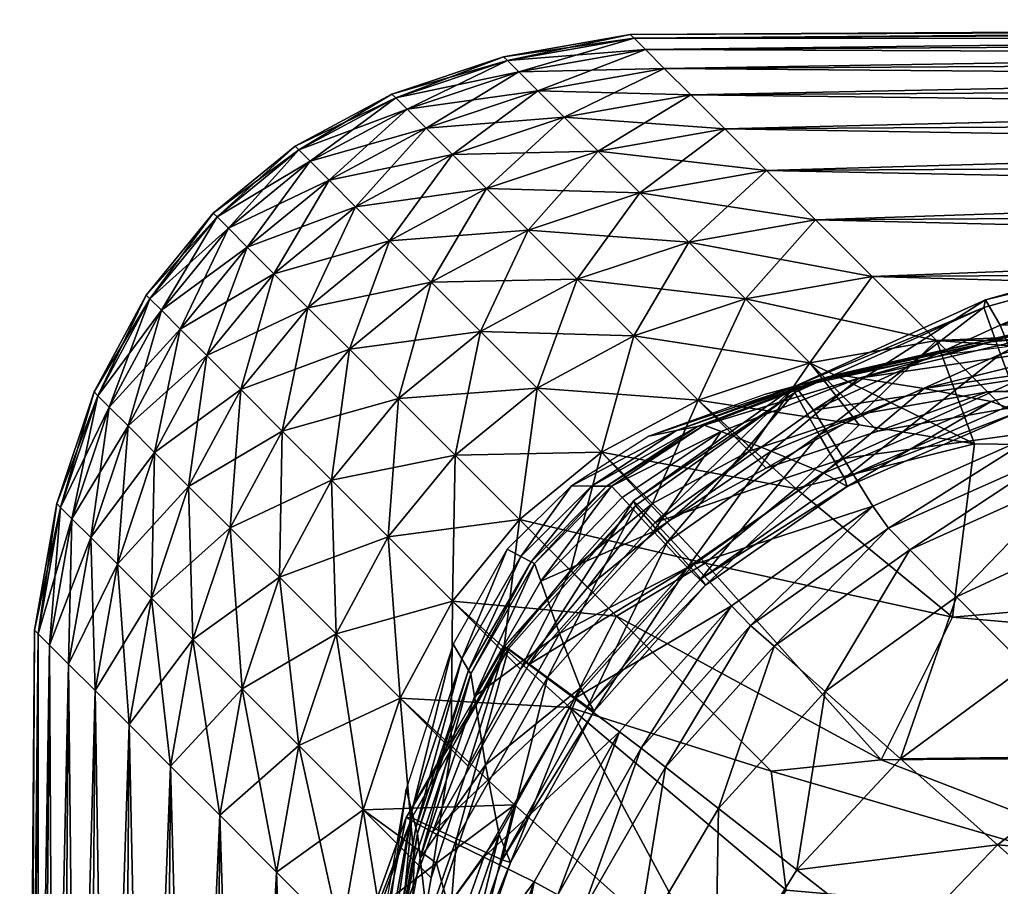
# Model space of a CAD drawing. Header units: centimetres. Extents: x -270 to 270, y -209 to 209.
# Drawn here: x -269.98 to -236.27, y 179.17 to 208.98 of the extents above; entities that cross this region are included whole.
import ezdxf

# ---------------------------------------------------------------- set-up
doc = ezdxf.new("R2010")
doc.units = ezdxf.units.CM
doc.layers.add('fabric', color=7, linetype='Continuous', true_color=0xe158c7)
doc.layers.add('wood', color=7, linetype='Continuous', true_color=0xe158c7)

msp = doc.modelspace()

# ---------------------------------------------------------------- meshes
at = {"layer": 'fabric', "color": 146, "true_color": 0x086e87}
mesh = msp.add_polyface(dxfattribs=at)
corners = [(-235.132, 198.346, 98.36), (-241.91, 196.788, 98.362), (-241.909, 196.788, 123.425), (-235.132, 198.346, 123.423), (-235.132, 198.346, 69.637), (-241.909, 196.788, 69.638), (-235.132, 198.346, 38.372), (-241.91, 196.788, 38.373), (-235.132, 198.346, 5.684), (-241.909, 196.788, 5.685), (-235.132, 198.346, -89.729), (-241.91, 196.788, -89.728), (-241.909, 196.788, -59.485), (-235.132, 198.346, -59.485), (-235.132, 198.346, -116.92), (-241.909, 196.788, -116.92), (-235.132, 198.346, -27.308), (-241.91, 196.788, -27.307), (-235.132, 198.346, -139.942), (-241.91, 196.788, -139.942), (-235.507, 198.237, -161.376), (-242.217, 196.703, -161.376), (-236.63, 197.91, -183.804), (-243.141, 196.449, -183.804), (-229.588, 198.578, -206.73), (-238.128, 197.473, -206.73), (-235.132, 198.346, 143.704), (-241.91, 196.788, 143.706), (-241.163, 196.666, 159.775), (-234.364, 198.259, 159.773), (-236.814, 199.358, 188.237), (-243.355, 196.388, 188.353), (-242.724, 195.568, 190.033), (-236.311, 198.479, 189.936), (-236.876, 199.092, 186.574), (-243.361, 196.168, 186.683), (-229.399, 201.427, 188.126), (-229.494, 201.136, 186.469), (-236.301, 197.481, 186.067), (-242.523, 194.711, 186.138), (-235.563, 196.656, 190.552), (-232.06, 197.999, 172.195), (-238.923, 196.302, 172.199)]
mesh.append_faces([[corners[k] for k in face] for face in [(0, 1, 2), (2, 3, 0), (1, 0, 4), (4, 5, 1), (6, 7, 5), (5, 4, 6), (7, 6, 8), (8, 9, 7), (10, 11, 12), (12, 13, 10), (11, 10, 14), (14, 15, 11), (16, 17, 9), (9, 8, 16), (17, 16, 13), (13, 12, 17), (18, 19, 15), (15, 14, 18), (19, 18, 20), (20, 21, 19), (22, 23, 21), (21, 20, 22), (24, 25, 22), (23, 22, 25), (26, 27, 28), (28, 29, 26), (27, 26, 3), (3, 2, 27), (30, 31, 32), (32, 33, 30), (31, 30, 34), (34, 35, 31), (36, 30, 33), (37, 34, 30), (34, 38, 39), (38, 34, 37), (40, 33, 32), (41, 29, 28), (28, 42, 41)]], dxfattribs={"vtx2": -1, "color": 146})
mesh = msp.add_polyface(dxfattribs=at)
corners = [(-226.19, 199.571, 98.36), (-235.132, 198.346, 98.36), (-235.132, 198.346, 123.423), (-226.19, 199.571, 123.422), (-226.19, 199.571, 69.636), (-235.132, 198.346, 69.637), (-226.19, 199.571, 38.371), (-235.132, 198.346, 38.372), (-226.19, 199.571, 5.683), (-235.132, 198.346, 5.684), (-226.19, 199.572, -89.729), (-235.132, 198.346, -89.729), (-235.132, 198.346, -59.485), (-226.19, 199.571, -59.485), (-226.19, 199.572, -116.92), (-235.132, 198.346, -116.92), (-226.19, 199.571, -27.308), (-235.132, 198.346, -27.308), (-226.19, 199.572, -139.942), (-235.132, 198.346, -139.942), (-226.615, 199.447, -161.376), (-235.507, 198.237, -161.376), (-227.889, 199.075, -183.804), (-236.63, 197.91, -183.804), (-229.588, 198.578, -206.73), (-226.19, 199.571, 143.704), (-235.132, 198.346, 143.704), (-234.364, 198.259, 159.773), (-225.548, 199.483, 159.772), (-235.696, 195.845, 185.703), (-228.748, 197.71, 185.674), (-228.767, 197.342, 184.457), (-235.672, 195.506, 184.469), (-229.701, 197.661, 180.56), (-236.311, 198.479, 189.936), (-229.016, 200.514, 189.844), (-229.399, 201.427, 188.126), (-236.814, 199.358, 188.237), (-229.494, 201.136, 186.469), (-229.134, 199.436, 185.998), (-236.301, 197.481, 186.067), (-228.512, 198.602, 190.501), (-235.563, 196.656, 190.552), (-228.034, 196.715, 191.012), (-232.06, 197.999, 172.195), (-223.621, 199.219, 172.195), (-238.923, 196.302, 172.199)]
mesh.append_faces([[corners[k] for k in face] for face in [(0, 1, 2), (2, 3, 0), (1, 0, 4), (4, 5, 1), (6, 7, 5), (5, 4, 6), (7, 6, 8), (8, 9, 7), (10, 11, 12), (12, 13, 10), (11, 10, 14), (14, 15, 11), (16, 17, 9), (9, 8, 16), (17, 16, 13), (13, 12, 17), (18, 19, 15), (15, 14, 18), (19, 18, 20), (20, 21, 19), (22, 23, 21), (21, 20, 22), (23, 22, 24), (25, 26, 27), (27, 28, 25), (26, 25, 3), (3, 2, 26), (29, 30, 31), (32, 31, 33), (34, 35, 36), (37, 36, 38), (39, 30, 29), (29, 40, 39), (38, 39, 40), (41, 35, 34), (34, 42, 41), (43, 41, 42), (27, 44, 45), (45, 28, 27), (33, 44, 46)]], dxfattribs={"vtx2": -1, "color": 146})
mesh = msp.add_polyface(dxfattribs=at)
corners = [(-238.128, 197.473, -206.73), (-244.372, 196.11, -206.73), (-243.141, 196.449, -183.804), (-247.046, 190.16, 180.576), (-242.372, 193.4, 180.574), (-244.172, 194.152, 172.202), (-238.923, 196.302, 172.199), (-241.163, 196.666, 159.775), (-245.897, 194.828, 159.776), (-241.568, 192.944, 184.481), (-246.435, 189.55, 184.487), (-246.592, 189.774, 185.75), (-241.655, 193.232, 185.733), (-248.155, 191.707, 190.093), (-242.724, 195.568, 190.033), (-243.355, 196.388, 188.353), (-242.523, 194.711, 186.138), (-243.361, 196.168, 186.683), (-247.731, 191.04, 186.181), (-236.876, 199.092, 186.574), (-241.689, 193.902, 190.609), (-240.684, 192.26, 191.045), (-246.83, 190.263, 190.643), (-246.471, 195.053, 98.362), (-246.471, 195.053, 123.425), (-241.909, 196.788, 123.425), (-241.91, 196.788, 98.362), (-246.471, 195.053, 69.638), (-241.909, 196.788, 69.638), (-246.471, 195.053, 38.373), (-241.91, 196.788, 38.373), (-246.471, 195.053, 5.685), (-241.909, 196.788, 5.685), (-246.471, 195.053, -89.728), (-246.471, 195.053, -59.485), (-241.909, 196.788, -59.485), (-241.91, 196.788, -89.728), (-246.471, 195.053, -116.92), (-241.909, 196.788, -116.92), (-246.471, 195.053, -27.307), (-241.91, 196.788, -27.307), (-246.471, 195.053, -139.942), (-241.91, 196.788, -139.942), (-246.709, 195.006, -161.376), (-242.217, 196.703, -161.376), (-247.423, 194.863, -183.804), (-246.471, 195.053, 143.706), (-241.91, 196.788, 143.706)]
mesh.append_faces([[corners[k] for k in face] for face in [(0, 1, 2), (3, 4, 5), (6, 5, 4), (5, 6, 7), (7, 8, 5), (9, 10, 11), (11, 12, 9), (10, 9, 4), (13, 14, 15), (16, 12, 11), (17, 16, 18), (16, 17, 19), (20, 14, 13), (21, 20, 22), (23, 24, 25), (25, 26, 23), (27, 23, 26), (26, 28, 27), (29, 27, 28), (28, 30, 29), (31, 29, 30), (30, 32, 31), (33, 34, 35), (35, 36, 33), (37, 33, 36), (36, 38, 37), (39, 31, 32), (32, 40, 39), (34, 39, 40), (40, 35, 34), (41, 37, 38), (38, 42, 41), (43, 41, 42), (42, 44, 43), (44, 2, 45), (46, 8, 7), (7, 47, 46), (24, 46, 47), (47, 25, 24)]], dxfattribs={"vtx2": -1, "color": 146})
mesh = msp.add_polyface(dxfattribs=at)
corners = [(-218.677, 194.64, 196.808), (-210.299, 195.161, 196.885), (-211.031, 196.897, 194.311), (-219.612, 196.304, 194.259), (-217.291, 192.174, 199.539), (-209.215, 192.588, 199.65), (-237.81, 189.147, 196.844), (-232.39, 191.666, 196.814), (-233.787, 193.3, 194.262), (-239.41, 190.763, 194.281), (-234.429, 194.052, 192.298), (-240.146, 191.507, 192.308), (-234.845, 194.858, 191.026), (-240.684, 192.26, 191.045), (-226.026, 193.486, 196.793), (-230.321, 189.245, 199.549), (-224.299, 191.056, 199.518), (-227.192, 195.126, 194.249), (-227.728, 195.879, 192.291), (-220.042, 197.068, 192.302), (-228.034, 196.715, 191.012), (-242.372, 193.4, 180.574), (-236.617, 195.861, 180.567), (-238.923, 196.302, 172.199), (-215.509, 189.004, 202.042), (-207.82, 189.28, 202.196), (-235.672, 195.506, 184.469), (-241.568, 192.944, 184.481), (-241.655, 193.232, 185.733), (-235.696, 195.845, 185.703), (-228.767, 197.342, 184.457), (-229.701, 197.661, 180.56), (-242.523, 194.711, 186.138), (-236.301, 197.481, 186.067), (-235.563, 196.656, 190.552), (-241.689, 193.902, 190.609), (-242.724, 195.568, 190.033)]
mesh.append_faces([[corners[k] for k in face] for face in [(0, 1, 2), (2, 3, 0), (1, 0, 4), (4, 5, 1), (6, 7, 8), (8, 9, 6), (10, 11, 9), (9, 8, 10), (11, 10, 12), (12, 13, 11), (14, 7, 15), (15, 16, 14), (0, 14, 16), (16, 4, 0), (14, 0, 3), (3, 17, 14), (7, 14, 17), (17, 8, 7), (18, 10, 8), (8, 17, 18), (19, 18, 17), (17, 3, 19), (10, 18, 20), (20, 12, 10), (21, 22, 23), (24, 4, 16), (25, 5, 4), (26, 27, 28), (28, 29, 26), (27, 26, 22), (22, 21, 27), (30, 26, 29), (31, 22, 26), (28, 32, 33), (33, 29, 28), (34, 12, 20), (35, 13, 12), (12, 34, 35), (36, 35, 34), (23, 22, 31)]], dxfattribs={"vtx2": -1, "color": 146})
mesh = msp.add_polyface(dxfattribs=at)
corners = [(-244.172, 194.152, 172.202), (-248.212, 191.399, 172.202), (-247.046, 190.16, 180.576), (-245.897, 194.828, 159.776), (-249.294, 192.563, 159.775), (-242.372, 193.4, 180.574), (-246.435, 189.55, 184.487), (-243.355, 196.388, 188.353), (-248.902, 192.444, 188.424), (-248.155, 191.707, 190.093), (-243.361, 196.168, 186.683), (-248.839, 192.284, 186.748), (-246.592, 189.774, 185.75), (-247.731, 191.04, 186.181), (-242.523, 194.711, 186.138), (-246.83, 190.263, 190.643), (-241.689, 193.902, 190.609), (-246.471, 195.053, 98.362), (-246.471, 195.053, 69.638), (-249.655, 192.951, 69.638), (-249.655, 192.951, 98.361), (-246.471, 195.053, 123.425), (-249.655, 192.951, 123.423), (-246.471, 195.053, 38.373), (-246.471, 195.053, 5.685), (-249.655, 192.951, 5.684), (-249.655, 192.951, 38.372), (-246.471, 195.053, -89.728), (-246.471, 195.053, -116.92), (-249.655, 192.951, -116.92), (-249.655, 192.951, -89.728), (-246.471, 195.053, -59.485), (-249.655, 192.951, -59.485), (-246.471, 195.053, -27.307), (-249.655, 192.951, -27.308), (-246.471, 195.053, -139.942), (-246.709, 195.006, -161.376), (-249.827, 192.953, -161.376), (-249.655, 192.951, -139.942), (-247.423, 194.863, -183.804), (-248.375, 194.673, -206.73), (-251.032, 192.966, -206.73), (-250.344, 192.958, -183.804), (-242.217, 196.703, -161.376), (-243.141, 196.449, -183.804), (-244.372, 196.11, -206.73), (-246.471, 195.053, 143.706), (-249.655, 192.951, 143.705), (-251.448, 187.891, 172.198)]
mesh.append_faces([[corners[k] for k in face] for face in [(0, 1, 2), (1, 0, 3), (3, 4, 1), (5, 2, 6), (7, 8, 9), (8, 7, 10), (10, 11, 8), (12, 13, 14), (13, 11, 10), (9, 15, 16), (17, 18, 19), (19, 20, 17), (21, 17, 20), (20, 22, 21), (23, 24, 25), (25, 26, 23), (18, 23, 26), (26, 19, 18), (27, 28, 29), (29, 30, 27), (31, 27, 30), (30, 32, 31), (33, 31, 32), (32, 34, 33), (24, 33, 34), (34, 25, 24), (35, 36, 37), (37, 38, 35), (28, 35, 38), (38, 29, 28), (39, 40, 41), (36, 39, 42), (39, 36, 43), (40, 39, 44), (44, 45, 40), (46, 21, 22), (22, 47, 46), (3, 46, 47), (47, 4, 3), (2, 1, 48)]], dxfattribs={"vtx2": -1, "color": 146})
mesh = msp.add_polyface(dxfattribs=at)
corners = [(-249.655, 192.951, 98.361), (-252.299, 190.291, 98.36), (-252.299, 190.291, 123.422), (-249.655, 192.951, 123.423), (-249.655, 192.951, 69.638), (-252.299, 190.291, 69.636), (-249.655, 192.951, 38.372), (-252.299, 190.291, 38.371), (-249.655, 192.951, 5.684), (-252.299, 190.291, 5.683), (-249.655, 192.951, -89.728), (-252.299, 190.291, -89.729), (-252.299, 190.291, -59.485), (-249.655, 192.951, -59.485), (-249.655, 192.951, -116.92), (-252.299, 190.291, -116.92), (-249.655, 192.951, -27.308), (-252.299, 190.291, -27.308), (-249.655, 192.951, -139.942), (-252.299, 190.291, -139.942), (-249.827, 192.953, -161.376), (-252.416, 190.354, -161.376), (-254.492, 186.505, -139.943), (-254.567, 186.633, -161.376), (-252.768, 190.542, -183.804), (-250.344, 192.958, -183.804), (-251.032, 192.966, -206.73), (-253.237, 190.793, -206.73), (-254.794, 187.017, -183.804), (-249.655, 192.951, 143.705), (-252.299, 190.291, 143.703), (-252.086, 189.691, 159.773), (-249.294, 192.563, 159.775), (-253.337, 187.45, 188.4), (-248.902, 192.444, 188.424), (-248.839, 192.284, 186.748), (-252.5, 186.824, 190.074), (-248.155, 191.707, 190.093), (-247.731, 191.04, 186.181), (-251.854, 186.379, 186.162), (-246.83, 190.263, 190.643), (-247.423, 194.863, -183.804), (-246.709, 195.006, -161.376), (-251.448, 187.891, 172.198), (-248.212, 191.399, 172.202)]
mesh.append_faces([[corners[k] for k in face] for face in [(0, 1, 2), (2, 3, 0), (1, 0, 4), (4, 5, 1), (6, 7, 5), (5, 4, 6), (7, 6, 8), (8, 9, 7), (10, 11, 12), (12, 13, 10), (11, 10, 14), (14, 15, 11), (16, 17, 9), (9, 8, 16), (17, 16, 13), (13, 12, 17), (18, 19, 15), (15, 14, 18), (19, 18, 20), (20, 21, 19), (22, 19, 21), (23, 21, 24), (25, 24, 21), (21, 20, 25), (24, 25, 26), (26, 27, 24), (28, 24, 27), (29, 30, 31), (31, 32, 29), (30, 29, 3), (3, 2, 30), (33, 34, 35), (36, 37, 34), (35, 38, 39), (40, 37, 36), (26, 25, 41), (25, 20, 42), (31, 43, 44), (44, 32, 31)]], dxfattribs={"vtx2": -1, "color": 146})
mesh = msp.add_polyface(dxfattribs=at)
corners = [(-254.492, 186.505, 123.419), (-252.299, 190.291, 123.422), (-252.299, 190.291, 98.36), (-254.492, 186.505, 98.357), (-252.299, 190.291, 69.636), (-254.492, 186.505, 69.634), (-252.299, 190.291, 38.371), (-254.492, 186.505, 38.37), (-252.299, 190.291, 5.683), (-254.492, 186.505, -59.486), (-252.299, 190.291, -59.485), (-252.299, 190.291, -89.729), (-254.492, 186.505, -89.729), (-252.299, 190.291, -116.92), (-254.492, 186.505, 5.682), (-252.299, 190.291, -27.308), (-254.492, 186.505, -27.309), (-254.492, 186.505, -116.921), (-252.299, 190.291, -139.942), (-252.299, 190.291, 143.703), (-254.492, 186.505, 143.7), (-254.365, 185.724, 159.768), (-252.086, 189.691, 159.773), (-244.076, 187.451, 194.29), (-247.799, 183.301, 194.276), (-245.982, 181.878, 196.84), (-250.251, 185.221, 184.479), (-246.435, 189.55, 184.487), (-247.046, 190.16, 180.576), (-250.723, 186.024, 180.57), (-253.132, 180.025, 184.463), (-253.419, 180.112, 185.71), (-250.479, 185.375, 185.738), (-246.592, 189.774, 185.75), (-248.636, 183.956, 192.303), (-244.881, 188.168, 192.313), (-245.535, 188.84, 191.055), (-249.381, 184.518, 191.046), (-248.839, 192.284, 186.748), (-253.2, 187.361, 186.725), (-253.337, 187.45, 188.4), (-248.902, 192.444, 188.424), (-252.5, 186.824, 190.074), (-251.854, 186.379, 186.162), (-254.98, 180.844, 186.109), (-247.731, 191.04, 186.181), (-250.926, 185.66, 190.629), (-246.83, 190.263, 190.643), (-255.811, 181.072, 190.008), (-254.045, 180.205, 190.588), (-251.448, 187.891, 172.198), (-253.986, 183.383, 172.192), (-253.52, 180.983, 180.56)]
mesh.append_faces([[corners[k] for k in face] for face in [(0, 1, 2), (3, 2, 4), (5, 4, 6), (7, 6, 8), (9, 10, 11), (12, 11, 13), (14, 8, 15), (16, 15, 10), (17, 13, 18), (19, 20, 21), (21, 22, 19), (20, 19, 1), (23, 24, 25), (26, 27, 28), (28, 29, 26), (30, 26, 29), (31, 32, 26), (27, 26, 32), (32, 33, 27), (34, 35, 36), (36, 37, 34), (35, 34, 24), (24, 23, 35), (38, 39, 40), (41, 40, 42), (43, 32, 31), (39, 43, 44), (43, 39, 38), (32, 43, 45), (45, 33, 32), (46, 37, 36), (36, 47, 46), (42, 46, 47), (46, 42, 48), (37, 46, 49), (50, 29, 28), (50, 22, 21), (21, 51, 50), (29, 50, 51), (51, 52, 29)]], dxfattribs={"vtx2": -1, "color": 146})
mesh = msp.add_polyface(dxfattribs=at)
corners = [(-239.83, 177.058, 202.124), (-243.291, 179.769, 199.591), (-246.093, 175.266, 199.541), (-242.593, 172.9, 202.052), (-235.663, 173.702, 204.45), (-238.469, 169.949, 204.333), (-232.316, 177.02, 204.51), (-236.403, 180.627, 202.165), (-239.735, 183.59, 199.62), (-230.853, 169.656, 206.581), (-233.873, 166.357, 206.374), (-227.456, 172.785, 206.669), (-240.583, 165.676, 204.216), (-244.616, 168.081, 202), (-245.822, 162.533, 202.02), (-241.784, 160.705, 204.209), (-248.129, 170.057, 199.504), (-236.288, 162.85, 206.099), (-228.979, 161.967, 208.188), (-237.81, 189.147, 196.844), (-242.326, 185.895, 196.86), (-235.439, 186.753, 199.595), (-232.39, 191.666, 196.814), (-230.321, 189.245, 199.549), (-239.41, 190.763, 194.281), (-244.076, 187.451, 194.29), (-240.146, 191.507, 192.308), (-244.881, 188.168, 192.313), (-240.684, 192.26, 191.045), (-245.535, 188.84, 191.055), (-245.982, 181.878, 196.84), (-232.392, 183.674, 202.128), (-228.579, 179.991, 204.455), (-227.661, 186.133, 202.061), (-246.83, 190.263, 190.643)]
mesh.append_faces([[corners[k] for k in face] for face in [(0, 1, 2), (2, 3, 0), (4, 0, 3), (3, 5, 4), (0, 4, 6), (6, 7, 0), (1, 0, 7), (7, 8, 1), (9, 4, 5), (5, 10, 9), (11, 6, 4), (12, 13, 14), (14, 15, 12), (13, 12, 5), (5, 3, 13), (16, 13, 3), (17, 12, 15), (18, 10, 17), (12, 17, 10), (10, 5, 12), (19, 20, 8), (8, 21, 19), (22, 19, 21), (21, 23, 22), (20, 19, 24), (24, 25, 20), (26, 27, 25), (25, 24, 26), (27, 26, 28), (28, 29, 27), (30, 20, 25), (20, 30, 1), (1, 8, 20), (31, 21, 8), (8, 7, 31), (32, 31, 7), (7, 6, 32), (21, 31, 33), (34, 29, 28)]], dxfattribs={"vtx2": -1, "color": 146})
mesh = msp.add_polyface(dxfattribs=at)
corners = [(-252.299, 190.291, 98.36), (-254.492, 186.505, 98.357), (-254.492, 186.505, 123.419), (-252.299, 190.291, 69.636), (-254.492, 186.505, 69.634), (-252.299, 190.291, 38.371), (-254.492, 186.505, 38.37), (-252.299, 190.291, 5.683), (-254.492, 186.505, 5.682), (-252.299, 190.291, -89.729), (-254.492, 186.505, -89.729), (-254.492, 186.505, -59.486), (-252.299, 190.291, -116.92), (-254.492, 186.505, -116.921), (-252.299, 190.291, -27.308), (-254.492, 186.505, -27.309), (-252.299, 190.291, -59.485), (-256.325, 181.025, -89.73), (-256.325, 181.025, -116.921), (-256.325, 181.025, -59.487), (-256.325, 181.025, -27.311), (-256.325, 181.025, 5.68), (-256.325, 181.025, 98.353), (-256.325, 181.025, 123.414), (-256.325, 181.025, 38.367), (-256.325, 181.025, 69.631), (-252.299, 190.291, -139.942), (-254.492, 186.505, -139.943), (-252.416, 190.354, -161.376), (-254.567, 186.633, -161.376), (-252.768, 190.542, -183.804), (-254.794, 187.017, -183.804), (-253.237, 190.793, -206.73), (-255.096, 187.529, -206.73), (-252.299, 190.291, 123.422), (-254.492, 186.505, 143.7), (-256.325, 181.025, 143.695), (-256.227, 180.175, 159.762), (-254.365, 185.724, 159.768), (-256.519, 181.786, -183.805), (-256.712, 182.547, -206.73), (-256.373, 181.215, -161.377), (-256.325, 181.025, -139.943), (-256.711, 181.577, 188.322), (-253.337, 187.45, 188.4), (-253.2, 187.361, 186.725), (-256.512, 181.555, 186.65), (-255.811, 181.072, 190.008), (-252.5, 186.824, 190.074), (-254.98, 180.844, 186.109), (-253.986, 183.383, 172.192)]
mesh.append_faces([[corners[k] for k in face] for face in [(0, 1, 2), (3, 4, 1), (5, 6, 4), (7, 8, 6), (9, 10, 11), (12, 13, 10), (14, 15, 8), (16, 11, 15), (17, 10, 13), (13, 18, 17), (10, 17, 19), (19, 11, 10), (20, 15, 11), (21, 8, 15), (22, 1, 4), (23, 2, 1), (24, 6, 8), (25, 4, 6), (26, 27, 13), (28, 29, 27), (30, 31, 29), (32, 33, 31), (34, 2, 35), (36, 35, 2), (37, 38, 35), (39, 31, 33), (33, 40, 39), (31, 39, 41), (41, 29, 31), (42, 27, 29), (29, 41, 42), (27, 42, 18), (18, 13, 27), (43, 44, 45), (45, 46, 43), (44, 43, 47), (47, 48, 44), (49, 46, 45), (50, 38, 37)]], dxfattribs={"vtx2": -1, "color": 146})
mesh = msp.add_polyface(dxfattribs=at)
corners = [(-254.492, 186.505, -59.486), (-256.325, 181.025, -59.487), (-256.325, 181.025, -27.311), (-254.492, 186.505, -27.309), (-256.325, 181.025, 5.68), (-254.492, 186.505, 69.634), (-256.325, 181.025, 69.631), (-256.325, 181.025, 98.353), (-254.492, 186.505, 98.357), (-256.325, 181.025, 123.414), (-254.492, 186.505, 5.682), (-256.325, 181.025, 38.367), (-254.492, 186.505, 38.37), (-254.492, 186.505, 123.419), (-256.325, 181.025, 143.695), (-254.492, 186.505, 143.7), (-256.227, 180.175, 159.762), (-248.815, 177.106, 196.806), (-245.982, 181.878, 196.84), (-247.799, 183.301, 194.276), (-250.652, 178.348, 194.253), (-246.093, 175.266, 199.541), (-243.291, 179.769, 199.591), (-250.861, 171.593, 196.78), (-252.704, 172.63, 194.235), (-248.129, 170.057, 199.504), (-250.723, 186.024, 180.57), (-253.52, 180.983, 180.56), (-253.132, 180.025, 184.463), (-250.251, 185.221, 184.479), (-253.419, 180.112, 185.71), (-255.195, 174.031, 184.448), (-255.554, 175.028, 180.549), (-255.52, 174.063, 185.681), (-251.497, 178.92, 192.287), (-248.636, 183.956, 192.303), (-249.381, 184.518, 191.046), (-252.309, 179.359, 191.027), (-253.552, 173.107, 192.276), (-254.403, 173.431, 191.009), (-257.196, 174.552, 186.05), (-254.98, 180.844, 186.109), (-251.854, 186.379, 186.162), (-255.811, 181.072, 190.008), (-254.045, 180.205, 190.588), (-250.926, 185.66, 190.629), (-256.256, 174.008, 190.542), (-255.934, 177.626, 172.184), (-253.986, 183.383, 172.192)]
mesh.append_faces([[corners[k] for k in face] for face in [(0, 1, 2), (3, 2, 4), (5, 6, 7), (8, 7, 9), (10, 4, 11), (12, 11, 6), (13, 9, 14), (15, 14, 16), (17, 18, 19), (19, 20, 17), (18, 17, 21), (21, 22, 18), (23, 17, 20), (20, 24, 23), (17, 23, 25), (25, 21, 17), (26, 27, 28), (29, 28, 30), (31, 28, 27), (27, 32, 31), (28, 31, 33), (33, 30, 28), (34, 35, 36), (36, 37, 34), (35, 34, 20), (20, 19, 35), (38, 34, 37), (37, 39, 38), (34, 38, 24), (24, 20, 34), (33, 40, 41), (41, 30, 33), (30, 41, 42), (43, 44, 45), (44, 37, 36), (46, 39, 37), (37, 44, 46), (47, 32, 27), (27, 48, 47), (16, 47, 48)]], dxfattribs={"vtx2": -1, "color": 146})
mesh = msp.add_polyface(dxfattribs=at)
corners = [(-257.702, 173.506, -89.731), (-256.325, 181.025, -89.73), (-256.325, 181.025, -116.921), (-257.702, 173.506, -116.922), (-257.702, 173.506, -59.488), (-256.325, 181.025, -59.487), (-257.702, 173.506, -27.312), (-256.325, 181.025, -27.311), (-257.702, 173.506, 5.678), (-256.325, 181.025, 5.68), (-257.702, 173.506, 98.349), (-256.325, 181.025, 98.353), (-256.325, 181.025, 69.631), (-257.702, 173.506, 69.628), (-257.702, 173.505, 123.41), (-256.325, 181.025, 123.414), (-257.702, 173.506, 38.364), (-256.325, 181.025, 38.367), (-257.702, 173.505, 143.69), (-256.325, 181.025, 143.695), (-257.603, 172.75, 159.757), (-256.227, 180.175, 159.762), (-257.83, 174.459, -183.805), (-256.519, 181.786, -183.805), (-256.712, 182.547, -206.73), (-257.958, 175.413, -206.73), (-257.734, 173.744, -161.377), (-256.373, 181.215, -161.377), (-257.702, 173.506, -139.943), (-256.325, 181.025, -139.943), (-259.078, 174.991, 188.231), (-256.711, 181.577, 188.322), (-256.512, 181.555, 186.65), (-258.842, 175.021, 186.563), (-258.139, 174.605, 189.931), (-255.811, 181.072, 190.008), (-257.196, 174.552, 186.05), (-254.98, 180.844, 186.109), (-256.256, 174.008, 190.542), (-254.045, 180.205, 190.588), (-255.934, 177.626, 172.184), (-257.306, 170.485, 172.18), (-255.554, 175.028, 180.549)]
mesh.append_faces([[corners[k] for k in face] for face in [(0, 1, 2), (2, 3, 0), (1, 0, 4), (4, 5, 1), (6, 7, 5), (5, 4, 6), (7, 6, 8), (8, 9, 7), (10, 11, 12), (12, 13, 10), (11, 10, 14), (14, 15, 11), (16, 17, 9), (9, 8, 16), (17, 16, 13), (13, 12, 17), (18, 19, 15), (15, 14, 18), (19, 18, 20), (20, 21, 19), (22, 23, 24), (24, 25, 22), (23, 22, 26), (26, 27, 23), (28, 29, 27), (27, 26, 28), (29, 28, 3), (3, 2, 29), (30, 31, 32), (32, 33, 30), (31, 30, 34), (34, 35, 31), (36, 33, 32), (32, 37, 36), (34, 38, 39), (39, 35, 34), (40, 21, 20), (20, 41, 40), (42, 40, 41)]], dxfattribs={"vtx2": -1, "color": 146})
at = {"layer": 'wood', "color": 146, "true_color": 0x086e87}
mesh = msp.add_polyface(dxfattribs=at)
corners = [(-184.362, 208.72, -219.034), (-248.884, 208.336, -219.034), (-249.014, 208.466, -216.729), (-184.459, 208.85, -216.729), (-184.069, 208.331, -221.218), (-248.495, 207.947, -221.218), (-246.683, 195.905, -204.068), (-242.846, 197.184, -204.068), (-245.053, 199.391, -204.458), (-238.499, 197.951, -204.068), (-241.094, 195.431, -204.172), (-236.746, 196.198, -204.172), (-176.572, 198.335, -204.068), (-178.228, 200.542, -204.458), (-240.706, 200.158, -204.458), (-246.683, 195.905, -229.413), (-242.846, 197.184, -229.413), (-241.15, 195.062, -229.413), (-238.499, 197.951, -229.413), (-245.053, 199.391, -229.183), (-240.706, 200.158, -229.183), (-176.572, 198.335, -229.413), (-237.194, 194.408, -229.413), (-248.688, 203.026, -227.477), (-244.341, 203.793, -227.477), (-242.653, 202.105, -228.492), (-179.688, 202.489, -228.492), (-178.228, 200.542, -229.183), (-247.001, 201.338, -228.492), (-182.025, 205.604, -226.273), (-245.769, 205.221, -226.273), (-246.937, 206.389, -224.845), (-180.954, 204.176, -227.477), (-183.583, 207.682, -223.158), (-247.846, 207.298, -223.158), (-182.901, 206.773, -224.845), (-184.362, 208.72, -214.423), (-248.884, 208.336, -214.423), (-248.495, 207.947, -212.239), (-183.583, 207.682, -210.3), (-247.846, 207.298, -210.3), (-246.937, 206.389, -208.612), (-184.069, 208.331, -212.239), (-182.025, 205.604, -207.184), (-245.769, 205.221, -207.184), (-244.341, 203.793, -206.016), (-182.901, 206.773, -208.612), (-242.653, 202.105, -205.107), (-247.001, 201.338, -205.107), (-179.688, 202.489, -205.107), (-180.954, 204.176, -206.016), (-175.258, 196.582, -204.172), (-236.162, 195.614, -205.002)]
mesh.append_faces([[corners[k] for k in face] for face in [(0, 1, 2), (2, 3, 0), (1, 0, 4), (4, 5, 1), (6, 7, 8), (9, 7, 10), (10, 11, 9), (12, 9, 11), (13, 14, 9), (7, 9, 14), (14, 8, 7), (15, 16, 17), (18, 16, 19), (19, 20, 18), (21, 18, 20), (16, 18, 22), (23, 24, 25), (26, 25, 24), (27, 20, 25), (28, 25, 20), (20, 19, 28), (29, 30, 31), (32, 24, 30), (33, 34, 5), (35, 31, 34), (36, 37, 38), (37, 36, 3), (3, 2, 37), (39, 40, 41), (42, 38, 40), (43, 44, 45), (46, 41, 44), (47, 48, 8), (8, 14, 47), (49, 47, 14), (50, 45, 47), (48, 47, 45), (51, 11, 52)]], dxfattribs={"vtx2": -1, "color": 146})
mesh = msp.add_polyface(dxfattribs=at)
corners = [(-182.025, 205.604, -226.273), (-182.901, 206.773, -224.845), (0, 206.901, -224.845), (-183.583, 207.682, -223.158), (0, 207.809, -223.158), (-184.069, 208.331, -221.218), (0, 208.458, -221.218), (-184.362, 208.72, -219.034), (0, 208.848, -219.034), (-184.459, 208.85, -216.729), (0, 208.978, -216.729), (-182.901, 206.773, -208.612), (-182.025, 205.604, -207.184), (0, 205.732, -207.184), (-184.069, 208.331, -212.239), (-183.583, 207.682, -210.3), (0, 207.809, -210.3), (0, 206.901, -208.612), (-184.362, 208.72, -214.423), (0, 208.848, -214.423), (0, 208.458, -212.239), (-236.746, 196.198, -204.172), (-175.258, 196.582, -204.172), (-176.572, 198.335, -204.068), (-238.499, 197.951, -204.068), (-178.228, 200.542, -204.458), (-240.706, 200.158, -229.183), (-178.228, 200.542, -229.183), (-176.572, 198.335, -229.413), (-238.499, 197.951, -229.413), (-178.264, 193.577, -229.413), (-244.341, 203.793, -227.477), (-180.954, 204.176, -227.477), (-179.688, 202.489, -228.492), (-242.653, 202.105, -228.492), (-246.937, 206.389, -224.845), (-245.769, 205.221, -226.273), (-248.495, 207.947, -221.218), (-247.846, 207.298, -223.158), (-248.495, 207.947, -212.239), (-246.937, 206.389, -208.612), (-247.846, 207.298, -210.3), (-244.341, 203.793, -206.016), (-180.954, 204.176, -206.016), (-245.769, 205.221, -207.184), (-240.706, 200.158, -204.458), (-179.688, 202.489, -205.107), (-242.653, 202.105, -205.107), (-236.162, 195.614, -205.002), (-174.82, 195.998, -205.002), (-236.162, 195.614, -208.508), (-174.82, 195.998, -208.508), (-236.162, 195.614, -216.638), (-174.82, 195.998, -216.638), (-236.162, 195.614, -227.08), (-174.82, 195.998, -227.08), (-244.73, 129.192, -229.413), (-179.856, 128.873, -229.413), (-176.866, 0, -229.413), (-46.312, 180.781, -229.413), (-186.845, 183.978, -229.413), (-11.578, 130.471, -229.413), (-188.827, 174.388, -229.413), (-224.43, 177.382, -229.413), (-237.952, 188.454, -229.413)]
mesh.append_faces([[corners[k] for k in face] for face in [(0, 1, 2), (1, 3, 4), (3, 5, 6), (5, 7, 8), (7, 9, 10), (11, 12, 13), (14, 15, 16), (15, 11, 17), (9, 18, 19), (18, 14, 20), (21, 22, 23), (24, 23, 25), (26, 27, 28), (29, 28, 30), (31, 32, 33), (34, 33, 27), (35, 1, 0), (36, 0, 32), (37, 5, 3), (38, 3, 1), (39, 14, 18), (40, 11, 15), (41, 15, 14), (42, 43, 12), (44, 12, 11), (45, 25, 46), (47, 46, 43), (48, 49, 22), (50, 51, 49), (52, 53, 51), (54, 55, 53), (56, 57, 58), (59, 60, 30), (61, 57, 62), (59, 62, 63), (63, 60, 59), (30, 60, 64), (62, 57, 56)]], dxfattribs={"vtx2": -1, "color": 146})
mesh = msp.add_polyface(dxfattribs=at)
corners = [(-257.198, 206.42, -216.729), (-253.362, 207.699, -216.729), (-253.232, 207.569, -219.034), (-257.068, 206.291, -219.034), (-252.842, 207.18, -221.218), (-256.679, 205.901, -221.218), (-248.884, 208.336, -219.034), (-249.014, 208.466, -216.729), (-248.495, 207.947, -221.218), (-255.121, 204.343, -224.845), (-251.285, 205.622, -224.845), (-250.116, 204.454, -226.273), (-245.769, 205.221, -226.273), (-246.937, 206.389, -224.845), (-244.341, 203.793, -227.477), (-252.193, 206.531, -223.158), (-256.029, 205.252, -223.158), (-247.846, 207.298, -223.158), (-253.232, 207.569, -214.423), (-257.068, 206.291, -214.423), (-256.679, 205.901, -212.239), (-252.842, 207.18, -212.239), (-248.884, 208.336, -214.423), (-248.495, 207.947, -212.239), (-252.193, 206.531, -210.3), (-256.029, 205.252, -210.3), (-255.121, 204.343, -208.612), (-251.285, 205.622, -208.612), (-247.846, 207.298, -210.3), (-246.937, 206.389, -208.612), (-253.952, 203.175, -207.184), (-250.116, 204.454, -207.184), (-245.769, 205.221, -207.184)]
mesh.append_faces([[corners[k] for k in face] for face in [(0, 1, 2), (3, 2, 4), (4, 5, 3), (6, 2, 1), (1, 7, 6), (2, 6, 8), (8, 4, 2), (9, 10, 11), (12, 11, 10), (10, 13, 12), (11, 12, 14), (15, 16, 5), (5, 4, 15), (16, 15, 10), (10, 9, 16), (17, 15, 4), (4, 8, 17), (15, 17, 13), (13, 10, 15), (18, 19, 20), (20, 21, 18), (19, 18, 1), (22, 18, 21), (21, 23, 22), (18, 22, 7), (7, 1, 18), (24, 25, 26), (26, 27, 24), (25, 24, 21), (21, 20, 25), (28, 24, 27), (27, 29, 28), (24, 28, 23), (23, 21, 24), (30, 31, 27), (27, 26, 30), (31, 32, 29), (29, 27, 31)]], dxfattribs={"vtx2": -1, "color": 146})
mesh = msp.add_polyface(dxfattribs=at)
corners = [(-257.068, 206.291, -219.034), (-260.393, 204.5, -219.034), (-260.522, 204.63, -216.729), (-257.198, 206.42, -216.729), (-253.232, 207.569, -219.034), (-256.679, 205.901, -221.218), (-260.003, 204.111, -221.218), (-258.662, 197.655, -227.477), (-255.849, 199.957, -227.477), (-254.161, 198.269, -228.492), (-257.277, 201.385, -226.273), (-260.09, 199.083, -226.273), (-261.259, 200.251, -224.845), (-258.445, 202.553, -224.845), (-262.392, 196.27, -226.273), (-253.952, 203.175, -226.273), (-255.121, 204.343, -224.845), (-262.167, 201.16, -223.158), (-259.354, 203.462, -223.158), (-256.029, 205.252, -223.158), (-257.068, 206.291, -214.423), (-260.393, 204.5, -214.423), (-260.003, 204.111, -212.239), (-256.679, 205.901, -212.239), (-253.362, 207.699, -216.729), (-261.259, 200.251, -208.612), (-258.445, 202.553, -208.612), (-259.354, 203.462, -210.3), (-262.167, 201.16, -210.3), (-256.029, 205.252, -210.3), (-255.121, 204.343, -208.612), (-257.277, 201.385, -207.184), (-260.09, 199.083, -207.184), (-258.662, 197.655, -206.016), (-255.849, 199.957, -206.016), (-253.952, 203.175, -207.184), (-256.975, 195.967, -205.107), (-254.161, 198.269, -205.107)]
mesh.append_faces([[corners[k] for k in face] for face in [(0, 1, 2), (2, 3, 0), (4, 0, 3), (1, 0, 5), (5, 6, 1), (7, 8, 9), (10, 11, 12), (12, 13, 10), (11, 10, 8), (8, 7, 11), (14, 11, 7), (15, 10, 13), (13, 16, 15), (17, 18, 13), (13, 12, 17), (19, 18, 6), (6, 5, 19), (18, 19, 16), (16, 13, 18), (20, 21, 22), (22, 23, 20), (24, 3, 20), (21, 20, 3), (3, 2, 21), (25, 26, 27), (28, 27, 22), (29, 27, 26), (26, 30, 29), (27, 29, 23), (23, 22, 27), (31, 32, 33), (33, 34, 31), (32, 31, 26), (26, 25, 32), (35, 31, 34), (30, 26, 31), (36, 37, 34), (34, 33, 36)]], dxfattribs={"vtx2": -1, "color": 146})
mesh = msp.add_polyface(dxfattribs=at)
corners = [(-245.053, 199.391, -204.458), (-248.89, 198.112, -204.458), (-246.683, 195.905, -204.068), (-252.214, 196.322, -204.458), (-250.007, 194.115, -204.068), (-252.214, 196.322, -229.183), (-248.889, 198.112, -229.183), (-246.683, 195.905, -229.413), (-242.846, 197.184, -229.413), (-245.053, 199.391, -229.183), (-256.975, 195.967, -228.492), (-254.161, 198.269, -228.492), (-250.837, 200.059, -228.492), (-255.849, 199.957, -227.477), (-252.524, 201.747, -227.477), (-247.001, 201.338, -228.492), (-248.688, 203.026, -227.477), (-242.653, 202.105, -228.492), (-250.116, 204.454, -226.273), (-253.952, 203.175, -226.273), (-255.121, 204.343, -224.845), (-257.277, 201.385, -226.273), (-244.341, 203.793, -227.477), (-255.849, 199.957, -206.016), (-252.524, 201.747, -206.016), (-253.952, 203.175, -207.184), (-250.116, 204.454, -207.184), (-248.688, 203.026, -206.016), (-257.277, 201.385, -207.184), (-255.121, 204.343, -208.612), (-245.769, 205.221, -207.184), (-244.341, 203.793, -206.016), (-254.161, 198.269, -205.107), (-256.975, 195.967, -205.107), (-255.027, 194.02, -204.458), (-250.837, 200.059, -205.107), (-247.001, 201.338, -205.107)]
mesh.append_faces([[corners[k] for k in face] for face in [(0, 1, 2), (1, 3, 4), (5, 6, 7), (8, 7, 6), (6, 9, 8), (10, 11, 5), (12, 11, 13), (13, 14, 12), (15, 12, 14), (14, 16, 15), (12, 15, 9), (9, 6, 12), (11, 12, 6), (6, 5, 11), (17, 15, 16), (18, 19, 20), (19, 18, 16), (16, 14, 19), (21, 19, 14), (14, 13, 21), (22, 16, 18), (23, 24, 25), (26, 25, 24), (24, 27, 26), (28, 25, 29), (30, 26, 27), (27, 31, 30), (32, 33, 34), (34, 3, 32), (35, 32, 3), (3, 1, 35), (36, 35, 1), (1, 0, 36), (35, 36, 27), (27, 24, 35), (32, 35, 24), (24, 23, 32), (31, 27, 36)]], dxfattribs={"vtx2": -1, "color": 146})
mesh = msp.add_polyface(dxfattribs=at)
corners = [(-267.427, 196.191, -216.729), (-265.637, 199.515, -216.729), (-265.508, 199.386, -219.034), (-267.298, 196.061, -219.034), (-265.118, 198.996, -221.218), (-263.206, 202.199, -219.034), (-263.336, 202.329, -216.729), (-260.393, 204.5, -219.034), (-260.522, 204.63, -216.729), (-260.003, 204.111, -221.218), (-262.816, 201.809, -221.218), (-260.09, 199.083, -226.273), (-262.392, 196.27, -226.273), (-263.56, 197.438, -224.845), (-261.259, 200.251, -224.845), (-266.908, 195.671, -221.218), (-264.469, 198.347, -223.158), (-262.167, 201.16, -223.158), (-259.354, 203.462, -223.158), (-266.908, 195.671, -212.239), (-265.118, 198.996, -212.239), (-265.508, 199.386, -214.423), (-267.298, 196.061, -214.423), (-263.206, 202.199, -214.423), (-262.816, 201.809, -212.239), (-260.393, 204.5, -214.423), (-260.003, 204.111, -212.239), (-266.259, 195.022, -210.3), (-264.469, 198.347, -210.3), (-262.167, 201.16, -210.3), (-263.56, 197.438, -208.612), (-261.259, 200.251, -208.612), (-259.354, 203.462, -210.3), (-262.392, 196.27, -207.184), (-260.09, 199.083, -207.184)]
mesh.append_faces([[corners[k] for k in face] for face in [(0, 1, 2), (3, 2, 4), (5, 2, 1), (1, 6, 5), (7, 5, 6), (6, 8, 7), (5, 7, 9), (9, 10, 5), (2, 5, 10), (10, 4, 2), (11, 12, 13), (13, 14, 11), (15, 4, 16), (17, 16, 4), (4, 10, 17), (18, 17, 10), (10, 9, 18), (16, 17, 14), (14, 13, 16), (19, 20, 21), (22, 21, 1), (23, 21, 20), (20, 24, 23), (25, 23, 24), (24, 26, 25), (23, 25, 8), (8, 6, 23), (21, 23, 6), (6, 1, 21), (27, 28, 20), (29, 28, 30), (30, 31, 29), (32, 29, 31), (26, 24, 29), (28, 29, 24), (24, 20, 28), (33, 34, 31), (31, 30, 33)]], dxfattribs={"vtx2": -1, "color": 146})
mesh = msp.add_polyface(dxfattribs=at)
corners = [(-268.576, 192.225, -219.034), (-269.344, 187.877, -219.034), (-269.473, 188.007, -216.729), (-268.706, 192.355, -216.729), (-268.187, 191.835, -221.218), (-268.954, 187.488, -221.218), (-267.538, 191.186, -223.158), (-268.305, 186.839, -223.158), (-266.629, 190.277, -224.845), (-268.576, 192.225, -214.423), (-269.344, 187.877, -214.423), (-268.954, 187.488, -212.239), (-268.187, 191.835, -212.239), (-267.396, 185.93, -208.612), (-266.629, 190.278, -208.612), (-267.538, 191.186, -210.3), (-268.305, 186.839, -210.3), (-267.298, 196.061, -219.034), (-267.427, 196.191, -216.729), (-265.508, 199.386, -219.034), (-265.118, 198.996, -221.218), (-266.908, 195.671, -221.218), (-264.182, 192.945, -226.273), (-265.461, 189.109, -226.273), (-265.35, 194.114, -224.845), (-266.259, 195.022, -223.158), (-264.469, 198.347, -223.158), (-263.56, 197.438, -224.845), (-267.298, 196.061, -214.423), (-266.908, 195.671, -212.239), (-265.508, 199.386, -214.423), (-265.637, 199.515, -216.729), (-266.259, 195.022, -210.3), (-265.35, 194.114, -208.612), (-264.469, 198.347, -210.3), (-265.118, 198.996, -212.239), (-265.461, 189.109, -207.184)]
mesh.append_faces([[corners[k] for k in face] for face in [(0, 1, 2), (2, 3, 0), (1, 0, 4), (5, 4, 6), (7, 6, 8), (9, 10, 11), (11, 12, 9), (10, 9, 3), (3, 2, 10), (13, 14, 15), (16, 15, 12), (17, 0, 3), (3, 18, 17), (19, 17, 18), (20, 21, 17), (0, 17, 21), (21, 4, 0), (22, 23, 8), (8, 24, 22), (25, 6, 4), (4, 21, 25), (26, 25, 21), (27, 24, 25), (6, 25, 24), (24, 8, 6), (28, 9, 12), (12, 29, 28), (30, 28, 29), (31, 18, 28), (9, 28, 18), (18, 3, 9), (32, 15, 14), (14, 33, 32), (34, 32, 33), (35, 29, 32), (15, 32, 29), (29, 12, 15), (33, 14, 36)]], dxfattribs={"vtx2": -1, "color": 146})
mesh = msp.add_polyface(dxfattribs=at)
corners = [(-255.027, 194.02, -204.458), (-257.329, 191.207, -204.458), (-255.122, 189, -204.068), (-259.119, 187.882, -229.183), (-257.329, 191.207, -229.183), (-255.122, 189, -229.413), (-264.033, 187.681, -227.477), (-262.754, 191.517, -227.477), (-261.066, 189.83, -228.492), (-259.276, 193.154, -228.492), (-260.964, 194.842, -227.477), (-256.975, 195.967, -228.492), (-258.662, 197.655, -227.477), (-254.161, 198.269, -228.492), (-255.027, 194.02, -229.183), (-262.392, 196.27, -226.273), (-264.182, 192.945, -226.273), (-265.35, 194.114, -224.845), (-263.56, 197.438, -224.845), (-265.461, 189.109, -226.273), (-266.259, 195.022, -223.158), (-264.469, 198.347, -223.158), (-265.35, 194.114, -208.612), (-263.56, 197.438, -208.612), (-264.469, 198.347, -210.3), (-264.182, 192.945, -207.184), (-265.461, 189.109, -207.184), (-264.033, 187.681, -206.016), (-262.754, 191.517, -206.016), (-262.392, 196.27, -207.184), (-260.964, 194.842, -206.016), (-260.09, 199.083, -207.184), (-258.662, 197.655, -206.016), (-259.276, 193.154, -205.107), (-261.066, 189.83, -205.107), (-259.119, 187.882, -204.458), (-256.975, 195.967, -205.107)]
mesh.append_faces([[corners[k] for k in face] for face in [(0, 1, 2), (3, 4, 5), (6, 7, 8), (9, 8, 7), (7, 10, 9), (8, 9, 4), (4, 3, 8), (11, 9, 10), (10, 12, 11), (13, 11, 12), (9, 11, 14), (14, 4, 9), (15, 16, 17), (17, 18, 15), (16, 15, 10), (10, 7, 16), (19, 16, 7), (7, 6, 19), (12, 10, 15), (20, 21, 18), (22, 23, 24), (25, 26, 27), (27, 28, 25), (29, 25, 28), (28, 30, 29), (25, 29, 23), (23, 22, 25), (26, 25, 22), (31, 29, 30), (30, 32, 31), (33, 34, 35), (35, 1, 33), (34, 33, 30), (30, 28, 34), (36, 33, 1), (1, 0, 36), (33, 36, 32), (32, 30, 33)]], dxfattribs={"vtx2": -1, "color": 146})
mesh = msp.add_polyface(dxfattribs=at)
corners = [(-252.82, 191.813, -204.068), (-255.122, 189, -204.068), (-253.37, 187.248, -204.172), (-251.068, 190.061, -204.172), (-250.007, 194.115, -204.068), (-248.255, 192.362, -204.172), (-252.214, 196.322, -204.458), (-255.027, 194.02, -204.458), (-246.683, 195.905, -204.068), (-244.93, 194.153, -204.172), (-248.89, 198.112, -204.458), (-252.82, 191.813, -229.413), (-255.122, 189, -229.413), (-257.329, 191.207, -229.183), (-255.027, 194.02, -229.183), (-250.007, 194.115, -229.413), (-252.214, 196.322, -229.183), (-246.438, 190.306, -229.413), (-249.491, 188.484, -229.413), (-246.683, 195.905, -229.413), (-243.332, 192.874, -229.413), (-256.975, 195.967, -228.492), (-247.671, 191.778, -205.002), (-244.346, 193.568, -205.002), (-247.671, 191.778, -208.508), (-244.346, 193.568, -208.508), (-250.484, 189.477, -205.002), (-252.785, 186.663, -205.002), (-250.484, 189.477, -208.508), (-247.671, 191.778, -216.638), (-244.346, 193.568, -216.638), (-247.671, 191.778, -227.08), (-244.346, 193.568, -227.08), (-250.484, 189.477, -216.638), (-250.484, 189.477, -227.08)]
mesh.append_faces([[corners[k] for k in face] for face in [(0, 1, 2), (2, 3, 0), (4, 0, 3), (3, 5, 4), (0, 4, 6), (6, 7, 0), (1, 0, 7), (8, 4, 5), (5, 9, 8), (4, 8, 10), (11, 12, 13), (13, 14, 11), (15, 11, 14), (14, 16, 15), (11, 15, 17), (17, 18, 11), (12, 11, 18), (19, 15, 16), (15, 19, 20), (20, 17, 15), (16, 14, 21), (22, 23, 9), (9, 5, 22), (23, 22, 24), (24, 25, 23), (26, 22, 5), (5, 3, 26), (27, 26, 3), (22, 26, 28), (28, 24, 22), (29, 30, 25), (25, 24, 29), (30, 29, 31), (31, 32, 30), (33, 29, 24), (24, 28, 33), (29, 33, 34), (34, 31, 29)]], dxfattribs={"vtx2": -1, "color": 146})
mesh = msp.add_polyface(dxfattribs=at)
corners = [(-240.403, 183.552, -229.413), (-244.175, 183.168, -229.413), (-249.491, 188.484, -229.413), (-224.43, 177.382, -229.413), (-243.664, 179.076, -229.413), (-242.846, 197.184, -204.068), (-246.683, 195.905, -204.068), (-244.93, 194.153, -204.172), (-241.094, 195.431, -204.172), (-241.15, 195.062, -229.413), (-243.332, 192.874, -229.413), (-246.683, 195.905, -229.413), (-178.264, 193.577, -229.413), (-237.194, 194.408, -229.413), (-238.499, 197.951, -229.413), (-242.846, 197.184, -229.413), (-240.51, 194.847, -205.002), (-236.162, 195.614, -205.002), (-236.746, 196.198, -204.172), (-240.51, 194.847, -208.508), (-236.162, 195.614, -208.508), (-174.82, 195.998, -205.002), (-244.346, 193.568, -205.002), (-244.346, 193.568, -208.508), (-174.82, 195.998, -208.508), (-236.162, 195.614, -216.638), (-240.51, 194.847, -216.638), (-240.51, 194.847, -227.08), (-236.162, 195.614, -227.08), (-174.82, 195.998, -216.638), (-244.346, 193.568, -216.638), (-244.346, 193.568, -227.08), (-176.866, 0, -229.413), (-244.346, 0, -229.413), (-244.73, 129.192, -229.413), (-237.952, 188.454, -229.413), (-246.438, 190.306, -229.413), (-186.845, 183.978, -229.413), (-245.88, 175.667, -229.413), (-188.827, 174.388, -229.413)]
mesh.append_faces([[corners[k] for k in face] for face in [(0, 1, 2), (1, 0, 3), (3, 4, 1), (5, 6, 7), (7, 8, 5), (9, 10, 11), (12, 13, 14), (13, 9, 15), (16, 17, 18), (18, 8, 16), (17, 16, 19), (19, 20, 17), (21, 17, 20), (22, 16, 8), (8, 7, 22), (16, 22, 23), (23, 19, 16), (24, 20, 25), (26, 25, 20), (20, 19, 26), (25, 26, 27), (27, 28, 25), (29, 25, 28), (30, 26, 19), (19, 23, 30), (26, 30, 31), (31, 27, 26), (32, 33, 34), (35, 0, 36), (36, 10, 35), (13, 35, 10), (10, 9, 13), (35, 13, 12), (0, 35, 37), (37, 3, 0), (38, 4, 3), (3, 39, 38), (34, 38, 39)]], dxfattribs={"vtx2": -1, "color": 146})
mesh = msp.add_polyface(dxfattribs=at)
corners = [(-268.187, 191.835, -221.218), (-268.954, 187.488, -221.218), (-269.344, 187.877, -219.034), (-262.345, 185.994, -228.492), (-263.112, 181.646, -228.492), (-264.8, 183.334, -227.477), (-264.033, 187.681, -227.477), (-260.398, 184.046, -229.183), (-265.461, 189.109, -226.273), (-266.228, 184.762, -226.273), (-267.396, 185.93, -224.845), (-266.629, 190.277, -224.845), (-267.538, 191.186, -223.158), (-268.305, 186.839, -223.158), (-267.538, 191.186, -210.3), (-268.305, 186.839, -210.3), (-267.396, 185.93, -208.612), (-268.187, 191.835, -212.239), (-268.954, 187.488, -212.239), (-265.461, 189.109, -207.184), (-266.228, 184.762, -207.184), (-264.8, 183.334, -206.016), (-264.033, 187.681, -206.016), (-266.629, 190.278, -208.612), (-262.345, 185.994, -205.107), (-263.112, 181.646, -205.107), (-261.165, 179.699, -204.458), (-260.398, 184.046, -204.458), (-256.912, 185.675, -204.068), (-258.191, 181.839, -204.068), (-256.438, 180.087, -204.172), (-255.16, 183.923, -204.172), (-255.122, 189, -204.068), (-257.329, 191.207, -204.458), (-259.119, 187.882, -204.458), (-256.912, 185.675, -229.413), (-258.191, 181.839, -229.413), (-259.119, 187.882, -229.183), (-255.122, 189, -229.413), (-252.986, 182.005, -229.413), (-261.066, 189.83, -228.492), (-261.066, 189.83, -205.107), (-262.754, 191.517, -206.016)]
mesh.append_faces([[corners[k] for k in face] for face in [(0, 1, 2), (3, 4, 5), (5, 6, 3), (4, 3, 7), (8, 9, 10), (10, 11, 8), (9, 8, 6), (6, 5, 9), (12, 13, 1), (11, 10, 13), (14, 15, 16), (17, 18, 15), (19, 20, 21), (21, 22, 19), (20, 19, 23), (23, 16, 20), (24, 25, 26), (26, 27, 24), (25, 24, 22), (22, 21, 25), (28, 29, 30), (30, 31, 28), (32, 28, 31), (28, 32, 33), (33, 34, 28), (29, 28, 34), (34, 27, 29), (35, 36, 7), (7, 37, 35), (38, 35, 37), (36, 35, 39), (40, 3, 6), (3, 40, 37), (37, 7, 3), (41, 24, 27), (27, 34, 41), (24, 41, 42), (42, 22, 24)]], dxfattribs={"vtx2": -1, "color": 146})
mesh = msp.add_polyface(dxfattribs=at)
corners = [(-244.175, 183.168, -229.413), (-243.664, 179.076, -229.413), (-251.089, 185.351, -229.413), (-249.491, 188.484, -229.413), (-246.438, 190.306, -229.413), (-240.403, 183.552, -229.413), (-255.16, 183.923, -204.172), (-253.37, 187.248, -204.172), (-255.122, 189, -204.068), (-256.912, 185.675, -229.413), (-255.122, 189, -229.413), (-252.986, 182.005, -229.413), (-255.671, 180.001, -229.413), (-258.191, 181.839, -229.413), (-251.068, 190.061, -204.172), (-252.785, 186.663, -205.002), (-250.484, 189.477, -205.002), (-252.785, 186.663, -208.508), (-250.484, 189.477, -208.508), (-254.576, 183.339, -205.002), (-255.854, 179.503, -205.002), (-255.854, 179.503, -208.508), (-254.576, 183.339, -208.508), (-252.785, 186.663, -216.638), (-250.484, 189.477, -216.638), (-252.785, 186.663, -227.08), (-250.484, 189.477, -227.08), (-254.576, 183.339, -216.638), (-255.854, 179.503, -216.638), (-255.854, 179.503, -227.08), (-254.576, 183.339, -227.08), (-244.346, 0, -229.413), (-254.52, 0, -229.413), (-254.52, 129.535, -229.413), (-244.73, 129.192, -229.413), (-245.88, 175.667, -229.413), (-254.52, 175.867, -229.413)]
mesh.append_faces([[corners[k] for k in face] for face in [(0, 1, 2), (2, 3, 0), (3, 4, 5), (6, 7, 8), (9, 10, 2), (2, 11, 9), (11, 12, 13), (3, 2, 10), (14, 7, 15), (16, 15, 17), (17, 18, 16), (19, 15, 7), (7, 6, 19), (20, 19, 6), (19, 20, 21), (21, 22, 19), (15, 19, 22), (22, 17, 15), (23, 24, 18), (18, 17, 23), (24, 23, 25), (25, 26, 24), (27, 23, 17), (17, 22, 27), (28, 27, 22), (22, 21, 28), (27, 28, 29), (29, 30, 27), (23, 27, 30), (30, 25, 23), (31, 32, 33), (33, 34, 31), (35, 34, 33), (33, 36, 35), (11, 35, 36), (36, 12, 11), (35, 11, 2), (2, 1, 35)]], dxfattribs={"vtx2": -1, "color": 146})
mesh = msp.add_polyface(dxfattribs=at)
corners = [(-269.857, 138.704, -216.729), (-269.727, 138.606, -219.034), (-269.855, 0, -219.034), (-269.338, 138.314, -221.218), (-269.466, 0, -221.218), (-269.338, 138.314, -212.239), (-269.727, 138.606, -214.423), (-269.855, 0, -214.423), (-269.985, 0, -216.729), (-268.689, 137.827, -223.158), (-268.817, 0, -223.158), (-267.78, 137.146, -224.845), (-267.908, 0, -224.845), (-266.612, 136.269, -226.273), (-266.74, 0, -226.273), (-267.78, 137.146, -208.612), (-268.689, 137.827, -210.3), (-268.817, 0, -210.3), (-269.466, 0, -212.239), (-266.612, 136.269, -207.184), (-267.908, 0, -208.612), (-269.344, 187.877, -219.034), (-268.954, 187.488, -221.218), (-258.958, 177.492, -204.068), (-259.342, 130.817, -204.068), (-257.589, 129.503, -204.172), (-261.165, 179.699, -204.458), (-261.549, 132.472, -204.458), (-258.958, 177.492, -229.413), (-259.342, 130.817, -229.413), (-261.549, 132.472, -229.183), (-254.52, 175.867, -229.413), (-254.52, 129.535, -229.413), (-263.112, 181.646, -228.492), (-263.496, 133.933, -228.492), (-265.184, 135.198, -227.477), (-261.165, 179.699, -229.183), (-266.228, 184.762, -226.273), (-264.8, 183.334, -227.477), (-268.305, 186.839, -223.158), (-267.396, 185.93, -224.845), (-269.344, 187.877, -214.423), (-269.473, 188.007, -216.729), (-268.305, 186.839, -210.3), (-268.954, 187.488, -212.239), (-266.228, 184.762, -207.184), (-265.184, 135.198, -206.016), (-267.396, 185.93, -208.612), (-263.112, 181.646, -205.107), (-263.496, 133.933, -205.107), (-264.8, 183.334, -206.016), (-257.005, 129.065, -205.002), (-256.621, 175.155, -205.002), (-257.206, 175.739, -204.172), (-257.005, 129.065, -208.508), (-256.621, 175.155, -208.508), (-257.005, 129.065, -216.638), (-256.621, 175.155, -216.638), (-257.005, 129.065, -227.08), (-256.621, 175.155, -227.08)]
mesh.append_faces([[corners[k] for k in face] for face in [(0, 1, 2), (1, 3, 4), (5, 6, 7), (6, 0, 8), (3, 9, 10), (9, 11, 12), (11, 13, 14), (15, 16, 17), (16, 5, 18), (19, 15, 20), (21, 1, 0), (22, 3, 1), (23, 24, 25), (26, 27, 24), (28, 29, 30), (31, 32, 29), (33, 34, 35), (36, 30, 34), (37, 13, 11), (38, 35, 13), (39, 9, 3), (40, 11, 9), (41, 6, 5), (42, 0, 6), (43, 16, 15), (44, 5, 16), (45, 19, 46), (47, 15, 19), (48, 49, 27), (50, 46, 49), (51, 52, 53), (53, 25, 51), (52, 51, 54), (54, 55, 52), (56, 57, 55), (55, 54, 56), (57, 56, 58), (58, 59, 57)]], dxfattribs={"vtx2": -1, "color": 146})
mesh = msp.add_polyface(dxfattribs=at)
corners = [(-269.857, 138.704, -216.729), (-269.473, 188.007, -216.729), (-269.344, 187.877, -219.034), (-269.727, 138.606, -219.034), (-268.954, 187.488, -221.218), (-257.589, 129.503, -204.172), (-257.206, 175.739, -204.172), (-258.958, 177.492, -204.068), (-258.191, 181.839, -204.068), (-256.438, 180.087, -204.172), (-260.398, 184.046, -204.458), (-261.165, 179.699, -204.458), (-259.342, 130.817, -204.068), (-261.549, 132.472, -229.183), (-261.165, 179.699, -229.183), (-258.958, 177.492, -229.413), (-258.191, 181.839, -229.413), (-260.398, 184.046, -229.183), (-255.671, 180.001, -229.413), (-254.52, 175.867, -229.413), (-259.342, 130.817, -229.413), (-265.184, 135.198, -227.477), (-264.8, 183.334, -227.477), (-263.112, 181.646, -228.492), (-263.496, 133.933, -228.492), (-267.78, 137.146, -224.845), (-267.396, 185.93, -224.845), (-266.228, 184.762, -226.273), (-266.612, 136.269, -226.273), (-269.338, 138.314, -221.218), (-268.305, 186.839, -223.158), (-268.689, 137.827, -223.158), (-269.338, 138.314, -212.239), (-268.954, 187.488, -212.239), (-269.344, 187.877, -214.423), (-269.727, 138.606, -214.423), (-267.78, 137.146, -208.612), (-267.396, 185.93, -208.612), (-268.305, 186.839, -210.3), (-268.689, 137.827, -210.3), (-265.184, 135.198, -206.016), (-264.8, 183.334, -206.016), (-266.228, 184.762, -207.184), (-266.612, 136.269, -207.184), (-261.549, 132.472, -204.458), (-263.112, 181.646, -205.107), (-263.496, 133.933, -205.107), (-256.621, 175.155, -205.002), (-255.854, 179.503, -205.002), (-256.621, 175.155, -208.508), (-255.854, 179.503, -208.508), (-255.16, 183.923, -204.172), (-256.621, 175.155, -216.638), (-255.854, 179.503, -216.638), (-256.621, 175.155, -227.08), (-255.854, 179.503, -227.08)]
mesh.append_faces([[corners[k] for k in face] for face in [(0, 1, 2), (3, 2, 4), (5, 6, 7), (8, 7, 6), (6, 9, 8), (7, 8, 10), (10, 11, 7), (12, 7, 11), (13, 14, 15), (16, 15, 14), (14, 17, 16), (15, 16, 18), (18, 19, 15), (20, 15, 19), (21, 22, 23), (17, 14, 23), (24, 23, 14), (25, 26, 27), (28, 27, 22), (29, 4, 30), (31, 30, 26), (32, 33, 34), (35, 34, 1), (36, 37, 38), (39, 38, 33), (40, 41, 42), (43, 42, 37), (44, 11, 45), (46, 45, 41), (47, 48, 9), (9, 6, 47), (48, 47, 49), (49, 50, 48), (51, 9, 48), (52, 53, 50), (50, 49, 52), (53, 52, 54), (54, 55, 53)]], dxfattribs={"vtx2": -1, "color": 146})

doc.saveas('drawing.dxf')
